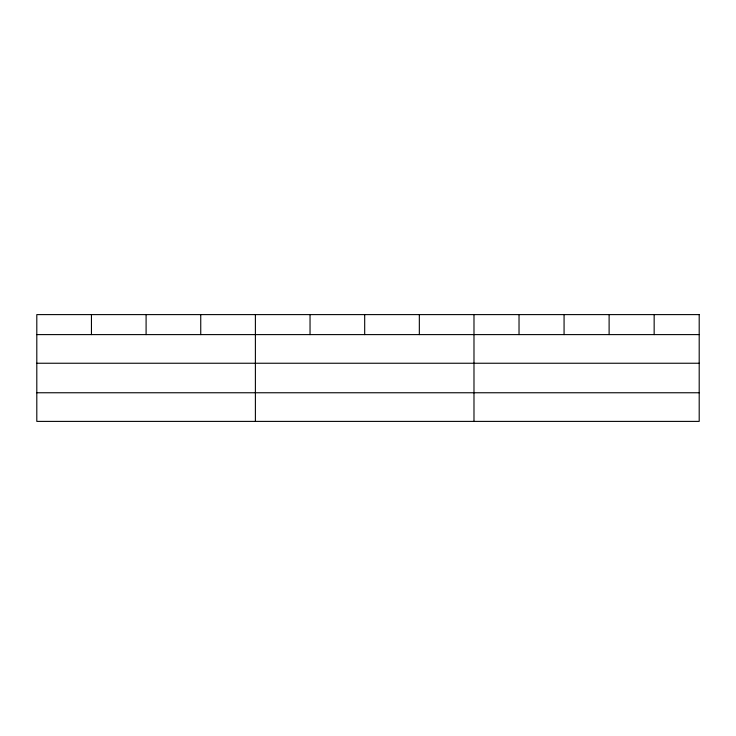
<?xml version="1.0" encoding="UTF-8"?>
<svg xmlns="http://www.w3.org/2000/svg" width="736" height="736" viewBox="0 0 736 736"><rect width="100%" height="100%" fill="white"/><g stroke="black" fill="none" stroke-linecap="round" stroke-linejoin="round"><path stroke-width="1.1" d="M36.8 334.604L699.2 334.604M36.8 363.244L699.2 363.244M36.8 392.757L699.2 392.757M654.157 314.603L654.157 334.604M609.114 314.603L609.114 334.604M564.07 314.603L564.07 334.604M519.027 314.603L519.027 334.604M473.984 314.603L473.984 421.397M419.336 314.603L419.336 334.604M364.688 314.603L364.688 334.604M310.04 314.603L310.04 334.604M255.392 314.603L255.392 421.397M200.744 314.603L200.744 334.604M146.096 314.603L146.096 334.604M91.448 314.603L91.448 334.604M699.2 314.603L36.8 314.603L36.8 421.397L699.2 421.397L699.2 314.603"/></g></svg>
